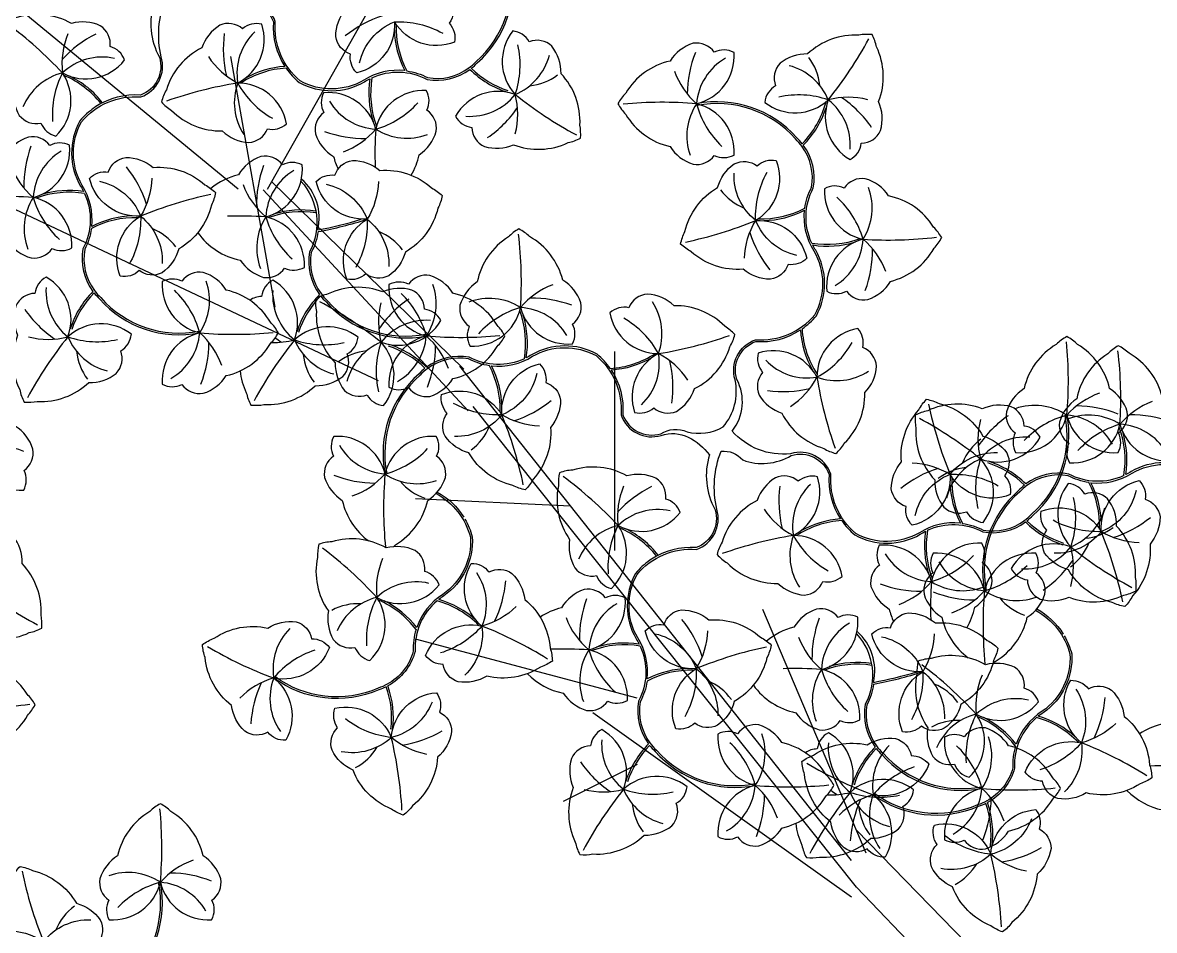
# Model space of a CAD drawing. Header units: millimetres. Extents: x 234.09 to 238.61, y 162.01 to 166.57.
# Drawn here: x 235.841 to 236.8, y 165.031 to 165.8 of the extents above; entities that cross this region are included whole.
import ezdxf

# ---------------------------------------------------------------- set-up
doc = ezdxf.new("R2010")
doc.units = ezdxf.units.MM
for name, color, linetype in [('62', 62, 'Continuous'), ('63', 63, 'Continuous'), ('CauleArvore', 253, 'Continuous')]:
    doc.layers.add(name, color=color, linetype=linetype)

msp = doc.modelspace()

# ---------------------------------------------------------------- linework, layer by layer
at = {"layer": '62'}
for points in [[(236.12661, 165.76606, -0.249386), (236.15618, 165.80097, -0.13922), (236.19703, 165.79129, -0.13922)], [(235.87955, 165.79076, 0.127493), (235.87485, 165.75763, 0.236268), (235.84146, 165.72893)], [(236.03786, 165.79244, 0.249386), (236.02341, 165.74904, 0.13922), (236.0529, 165.71917, 0.13922)], [(236.21658, 165.72096, 0.249386), (236.25844, 165.73943, 0.13922), (236.26073, 165.78135, 0.13922)], [(235.91892, 165.76991, 0.249386), (235.87485, 165.75763, 0.13922), (235.86657, 165.71648, 0.13922)], [(235.99856, 165.77145, 0.127493), (236.02341, 165.74904, 0.236268), (236.02854, 165.7053)], [(236.25854, 165.70597, 0.127493), (236.25844, 165.73943, 0.236268), (236.28737, 165.77263)], [(236.55719, 165.73491, 0.127493), (236.52373, 165.73481, 0.236268), (236.49053, 165.76374)], [(236.5422, 165.69296, 0.249386), (236.52373, 165.73481, 0.13922), (236.48181, 165.7371, 0.13922)], [(236.10115, 165.73365, 0.249386), (236.14032, 165.71003, 0.13922), (236.17594, 165.73224, 0.13922)], [(236.11299, 165.69071, 0.127493), (236.14032, 165.71003, 0.236268), (236.18411, 165.70543)], [(235.87377, 165.6913, 0.249386), (235.85014, 165.65213, 0.13922), (235.87236, 165.61651, 0.13922)], [(235.83082, 165.67946, 0.127493), (235.85014, 165.65213, 0.236268), (235.84555, 165.60834)], [(236.07082, 165.67481, 0.249386), (236.04719, 165.63563, 0.13922), (236.06941, 165.60002, 0.13922)], [(236.45262, 165.60049, -0.127493), (236.46219, 165.63256, -0.236268), (236.44385, 165.67259)], [(236.4971, 165.60298, -0.249386), (236.46219, 165.63256, -0.13922), (236.47187, 165.6734, -0.13922)], [(235.90618, 165.66584, -0.249386), (235.94108, 165.63627, -0.13922), (235.93141, 165.59542, -0.13922)], [(235.95066, 165.66833, -0.127493), (235.94108, 165.63627, -0.236268), (235.95943, 165.59624)], [(236.02787, 165.66296, 0.127493), (236.04719, 165.63563, 0.236268), (236.0426, 165.59184)], [(236.09818, 165.66325, -0.249386), (236.13308, 165.63368, -0.13922), (236.12341, 165.59283, -0.13922)], [(236.14266, 165.66574, -0.127493), (236.13308, 165.63368, -0.236268), (236.15143, 165.59365)], [(236.52951, 165.57752, 0.249386), (236.55313, 165.61669, 0.13922), (236.53092, 165.65231, 0.13922)], [(236.57245, 165.58937, 0.127493), (236.55313, 165.61669, 0.236268), (236.55773, 165.66049)], [(235.86107, 165.57587, 0.249386), (235.87955, 165.53401, 0.13922), (235.92146, 165.53172, 0.13922)], [(236.29028, 165.57812, 0.127493), (236.26296, 165.5588, 0.236268), (236.21917, 165.56339)], [(236.05307, 165.57327, 0.249386), (236.07155, 165.53142, 0.13922), (236.11346, 165.52913, 0.13922)], [(236.14474, 165.56286, 0.127493), (236.14484, 165.52939, 0.236268), (236.11591, 165.4962)], [(236.30213, 165.53517, 0.249386), (236.26296, 165.5588, 0.13922), (236.22734, 165.53658, 0.13922)], [(236.40472, 165.49737, 0.127493), (236.37987, 165.51979, 0.236268), (236.37474, 165.56352)], [(236.18669, 165.54787, 0.249386), (236.14484, 165.52939, 0.13922), (236.14255, 165.48748, 0.13922)], [(236.36542, 165.47638, 0.249386), (236.37987, 165.51979, 0.13922), (236.35038, 165.54966, 0.13922)], [(235.84608, 165.53391, 0.127493), (235.87955, 165.53401, 0.236268), (235.91274, 165.50508)], [(236.05206, 165.52928, 0.073906), (236.07155, 165.53142, 0.236268), (236.10474, 165.50249)], [(236.47072, 165.51424, 0.249386), (236.51412, 165.49978, 0.13922), (236.544, 165.52928, 0.13922)], [(236.27667, 165.50276, -0.249386), (236.2471, 165.46786, -0.13922), (236.20625, 165.47753, -0.13922)], [(236.49171, 165.47494, 0.127493), (236.51412, 165.49978, 0.236268), (236.55786, 165.50492)], [(236.79816, 165.47915, 0.127493), (236.77083, 165.45983, 0.236268), (236.72704, 165.46442)], [(236.27916, 165.45828, -0.127493), (236.2471, 165.46786, -0.236268), (236.20707, 165.44951)], [(236.65261, 165.46389, 0.127493), (236.65271, 165.43042, 0.236268), (236.62378, 165.39723)], [(236.81001, 165.4362, 0.249386), (236.77083, 165.45983, 0.13922), (236.73521, 165.43761, 0.13922)], [(236.69457, 165.4489, 0.249386), (236.65271, 165.43042, 0.13922), (236.65042, 165.38851, 0.13922)], [(236.59483, 165.42704, -0.127493), (236.62689, 165.41746, -0.236268), (236.66692, 165.4358)], [(236.59732, 165.38255, -0.249386), (236.62689, 165.41746, -0.13922), (236.66774, 165.40779, -0.13922)], [(236.35026, 165.40726, 0.127493), (236.34556, 165.37412, 0.236268), (236.31217, 165.34542)], [(236.50857, 165.40893, 0.249386), (236.49412, 165.36553, 0.13922), (236.52361, 165.33566, 0.13922)], [(236.78454, 165.40379, -0.249386), (236.75497, 165.36889, -0.13922), (236.71412, 165.37856, -0.13922)], [(236.6873, 165.33745, 0.249386), (236.72915, 165.35592, 0.13922), (236.73144, 165.39784, 0.13922)], [(236.38963, 165.3864, 0.249386), (236.34556, 165.37412, 0.13922), (236.33728, 165.33297, 0.13922)], [(236.46927, 165.38795, 0.127493), (236.49412, 165.36553, 0.236268), (236.49925, 165.3218)], [(236.72925, 165.32246, 0.127493), (236.72915, 165.35592, 0.236268), (236.75808, 165.38912)], [(236.78703, 165.35931, -0.127493), (236.75497, 165.36889, -0.236268), (236.71494, 165.35054)], [(236.14616, 165.3462, 0.127493), (236.14121, 165.3131, 0.236268), (236.1076, 165.28466)], [(236.57186, 165.35015, 0.249386), (236.61103, 165.32652, 0.13922), (236.64665, 165.34874, 0.13922)], [(236.18537, 165.32504, 0.249386), (236.14121, 165.3131, 0.13922), (236.13261, 165.27201, 0.13922)], [(236.22553, 165.33432, -0.249386), (236.23027, 165.28882, -0.13922), (236.19503, 165.26602, -0.13922)], [(236.58371, 165.3072, 0.127493), (236.61103, 165.32652, 0.236268), (236.65482, 165.32193)], [(236.34448, 165.3078, 0.249386), (236.32085, 165.26862, 0.13922), (236.34307, 165.23301, 0.13922)], [(236.25937, 165.30535, -0.127493), (236.23027, 165.28882, -0.236268), (236.21582, 165.24723)], [(236.30154, 165.29595, 0.127493), (236.32085, 165.26862, 0.236268), (236.31626, 165.22483)], [(236.54153, 165.2913, 0.249386), (236.5179, 165.25213, 0.13922), (236.54012, 165.21651, 0.13922)], [(236.37689, 165.28233, -0.249386), (236.4118, 165.25276, -0.13922), (236.40212, 165.21191, -0.13922)], [(236.42137, 165.28483, -0.127493), (236.4118, 165.25276, -0.236268), (236.43014, 165.21273)], [(236.49858, 165.27945, 0.127493), (236.5179, 165.25213, 0.236268), (236.51331, 165.20833)], [(236.56889, 165.27974, -0.249386), (236.60379, 165.25017, -0.13922), (236.59412, 165.20932, -0.13922)], [(236.61337, 165.28223, -0.127493), (236.60379, 165.25017, -0.236268), (236.62214, 165.21014)], [(236.65404, 165.24723, 0.127493), (236.64908, 165.21413, 0.236268), (236.61547, 165.18569)], [(236.7334, 165.23535, -0.249386), (236.73814, 165.18985, -0.13922), (236.7029, 165.16705, -0.13922)], [(236.18797, 165.22443, -0.249386), (236.15347, 165.19439, -0.13922), (236.11455, 165.21012, -0.13922)], [(236.69324, 165.22607, 0.249386), (236.64908, 165.21413, 0.13922), (236.64048, 165.17304, 0.13922)], [(236.76724, 165.20638, -0.127493), (236.73814, 165.18985, -0.236268), (236.7237, 165.14826)], [(236.18372, 165.18008, -0.127493), (236.15347, 165.19439, -0.236268), (236.11113, 165.18231)], [(236.33179, 165.19236, 0.249386), (236.35026, 165.15051, 0.13922), (236.39218, 165.14821, 0.13922)], [(236.52379, 165.18976, 0.249386), (236.54226, 165.14791, 0.13922), (236.58417, 165.14562, 0.13922)], [(236.3168, 165.1504, 0.127493), (236.35026, 165.15051, 0.236268), (236.38345, 165.12158)], [(236.52277, 165.14578, 0.073906), (236.54226, 165.14791, 0.236268), (236.57545, 165.11898)], [(236.69585, 165.12546, -0.249386), (236.66134, 165.09542, -0.13922), (236.62242, 165.11115, -0.13922)], [(236.69159, 165.08111, -0.127493), (236.66134, 165.09542, -0.236268), (236.619, 165.08334)], [(235.82682, 165.03116, -0.127493), (235.85889, 165.02158, -0.236268), (235.89892, 165.03992)]]:
    msp.add_lwpolyline(points, format="xyb", dxfattribs=at)
for centre, radius, start, end in [((236.17632, 165.71228), 0.09851, 107.93501, 128.91095), ((235.62762, 165.52739), 0.33783, 42.96179, 53.5214), ((235.94701, 165.70227), 0.09851, 116.38564, 137.36158), ((236.10964, 165.77793), 0.09851, 172.40261, 193.37855), ((236.2604, 165.94645), 0.33783, 321.21175, 331.77136), ((236.50278, 165.73879), 0.09851, 158.483, 179.45893), ((236.4607, 165.72782), 0.04871, 119.65742, 175.66997), ((236.46991, 165.74254), 0.04674, 5.61414, 37.15356), ((236.45626, 165.78148), 0.06669, 199.49063, 228.55309), ((236.07613, 165.41534), 0.33783, 98.97876, 109.53837), ((236.26616, 165.79325), 0.04674, 275.61414, 307.15356), ((236.47007, 166.00276), 0.33783, 231.21175, 241.77136), ((236.38303, 165.39492), 0.33783, 85.05915, 95.61876), ((236.453, 165.70412), 0.04919, 146.18792, 199.36135), ((236.48639, 165.75121), 0.07684, 194.86432, 226.56744), ((236.4793, 165.65546), 0.09851, 34.6356, 55.61154), ((236.17908, 165.78386), 0.09851, 304.6356, 325.61154), ((236.47745, 165.68821), 0.33783, 176.29807, 181.75744), ((236.13106, 165.8005), 0.09851, 249.72192, 270.69785), ((235.94062, 165.66139), 0.09851, 159.72192, 180.69785), ((235.85239, 165.61613), 0.09851, 17.93501, 38.91095), ((236.13767, 165.64489), 0.09851, 159.72192, 180.69785), ((235.82833, 165.315), 0.33783, 86.29807, 91.81338), ((236.06947, 165.32378), 0.33783, 101.77519, 112.3348), ((236.47003, 165.68636), 0.04674, 216.39299, 247.93241), ((236.02538, 165.2985), 0.33783, 86.29807, 91.81338), ((235.93325, 165.58246), 0.04674, 36.39299, 67.93241), ((236.12525, 165.57987), 0.04674, 36.39299, 67.93241), ((236.33381, 165.94505), 0.33783, 281.77519, 292.3348), ((235.92583, 165.58061), 0.33783, 356.29807, 6.85768), ((236.55088, 165.65269), 0.09851, 197.93501, 218.91095), ((236.57495, 165.95382), 0.33783, 266.29807, 276.85768), ((236.46266, 165.60744), 0.09851, 339.72192, 0.69785), ((235.95028, 165.5647), 0.04919, 326.18792, 19.36135), ((236.14228, 165.56211), 0.04919, 326.18792, 19.36135), ((235.91688, 165.51762), 0.07684, 14.86432, 46.56744), ((236.2242, 165.48496), 0.09851, 124.6356, 145.61154), ((236.10888, 165.51502), 0.07684, 14.86432, 46.56744), ((236.27222, 165.46832), 0.09851, 69.72192, 90.69785), ((235.92398, 165.61337), 0.09851, 214.6356, 235.61154), ((235.93321, 165.26606), 0.33783, 51.21175, 61.77136), ((235.94258, 165.54101), 0.04871, 299.65742, 355.66997), ((236.02025, 165.87391), 0.33783, 265.05915, 275.61876), ((235.94701, 165.48734), 0.06669, 19.49063, 48.55309), ((236.14288, 165.32238), 0.33783, 141.21175, 151.77136), ((235.9005, 165.53003), 0.09851, 338.483, 359.45893), ((236.33488, 165.31979), 0.33783, 141.21175, 151.77136), ((236.11598, 165.61078), 0.09851, 231.9295, 235.61154), ((236.13458, 165.53841), 0.04871, 299.65742, 355.66997), ((236.21225, 165.87132), 0.33783, 265.05915, 275.61876), ((236.13901, 165.48475), 0.06669, 19.49063, 48.55309), ((236.32715, 165.85348), 0.33783, 278.97876, 289.53837), ((236.38925, 165.49663), 0.33783, 355.05915, 5.61876), ((235.93337, 165.52629), 0.04674, 185.61414, 217.15356), ((236.12537, 165.52369), 0.04674, 185.61414, 217.15356), ((236.13711, 165.47558), 0.04674, 95.61414, 127.15356), ((236.0925, 165.52744), 0.09851, 338.483, 359.45893), ((236.33405, 165.58602), 0.07903, 273.5334, 303.15808), ((236.4337, 165.48164), 0.33783, 356.29807, 6.85768), ((236.29363, 165.4909), 0.09851, 352.40261, 13.37855), ((236.84782, 165.55251), 0.33783, 188.97876, 199.53837), ((236.48523, 165.58602), 0.09851, 262.40261, 283.37855), ((236.22696, 165.55655), 0.09851, 287.93501, 308.91095), ((236.77582, 165.42339), 0.06669, 109.49063, 138.55309), ((236.93938, 165.54584), 0.33783, 191.77519, 202.3348), ((236.69846, 165.42666), 0.04919, 56.18792, 109.36135), ((236.73313, 165.37688), 0.09851, 68.483, 89.45893), ((235.93461, 165.33947), 0.33783, 11.77519, 22.3348), ((236.44108, 165.16709), 0.33783, 51.21175, 61.77136), ((236.73207, 165.38599), 0.09851, 124.6356, 145.61154), ((236.74554, 165.39326), 0.07684, 104.86432, 136.56744), ((236.72215, 165.41896), 0.04871, 29.65742, 85.66997), ((236.78009, 165.36935), 0.09851, 69.72192, 90.69785), ((236.19329, 165.47569), 0.04674, 306.39299, 337.93241), ((235.80594, 165.34513), 0.09851, 68.483, 89.45893), ((236.15184, 165.46636), 0.04871, 209.65742, 265.66997), ((236.6807, 165.40963), 0.04674, 126.39299, 157.93241), ((236.12845, 165.49206), 0.07684, 284.86432, 316.56744), ((236.64703, 165.32877), 0.09851, 107.93501, 128.91095), ((236.64499, 165.3766), 0.04674, 95.61414, 127.15356), ((236.14086, 165.50844), 0.09851, 248.483, 269.45893), ((236.09817, 165.46193), 0.06669, 289.49063, 318.55309), ((236.48474, 165.38869), 0.33783, 175.05915, 185.61876), ((236.17553, 165.45866), 0.04919, 236.18792, 289.36135), ((236.09833, 165.14389), 0.33783, 42.96179, 53.5214), ((236.19716, 165.44135), 0.04674, 219.46154, 251.00095), ((236.41772, 165.31876), 0.09851, 116.38564, 137.36158), ((236.58036, 165.39442), 0.09851, 172.40261, 193.37855), ((236.73483, 165.45758), 0.09851, 287.93501, 308.91095), ((236.54684, 165.03183), 0.33783, 98.97876, 109.53837), ((236.73688, 165.40974), 0.04674, 275.61414, 307.15356), ((236.44248, 165.2405), 0.33783, 11.77519, 22.3348), ((235.89222, 165.08477), 0.33783, 42.5222, 53.08181), ((236.70117, 165.37672), 0.04674, 306.39299, 337.93241), ((236.94078, 165.61925), 0.33783, 231.21175, 241.77136), ((236.65971, 165.36739), 0.04871, 209.65742, 265.66997), ((236.63632, 165.39309), 0.07684, 284.86432, 316.56744), ((236.64979, 165.40036), 0.09851, 304.6356, 325.61154), ((236.1523, 165.33564), 0.09851, 334.15915, 355.13508), ((236.94816, 165.30471), 0.33783, 176.29807, 181.75744), ((236.01359, 165.58751), 0.33783, 231.21175, 241.77136), ((236.60177, 165.41699), 0.09851, 249.72192, 270.69785), ((236.64873, 165.40947), 0.09851, 248.483, 269.45893), ((236.60604, 165.36296), 0.06669, 289.49063, 318.55309), ((236.99261, 165.28972), 0.33783, 175.05915, 185.61876), ((236.68341, 165.35969), 0.04919, 236.18792, 289.36135), ((236.12544, 165.26107), 0.04674, 86.92459, 118.46401), ((236.41133, 165.27788), 0.09851, 159.72192, 180.69785), ((236.70503, 165.34237), 0.04674, 219.46154, 251.00095), ((236.10678, 164.97437), 0.33783, 57.99932, 68.55893), ((236.3231, 165.23263), 0.09851, 17.93501, 38.91095), ((236.60838, 165.26138), 0.09851, 159.72192, 180.69785), ((236.10248, 165.25223), 0.04919, 135.49565, 188.66908), ((236.17051, 165.56186), 0.33783, 239.23824, 249.79785), ((236.1127, 165.19541), 0.07684, 108.28956, 139.99268), ((236.29904, 164.93149), 0.33783, 86.29807, 91.81338), ((236.54018, 164.94027), 0.33783, 101.77519, 112.3348), ((236.49609, 164.915), 0.33783, 86.29807, 91.81338), ((236.40009, 164.9858), 0.33783, 42.5222, 53.08181), ((236.07257, 165.18081), 0.06669, 106.30391, 135.36637), ((236.13281, 165.19969), 0.09851, 155.39807, 176.37401), ((236.09938, 165.2275), 0.04871, 159.18703, 215.19958), ((236.40396, 165.19896), 0.04674, 36.39299, 67.93241), ((236.59596, 165.19636), 0.04674, 36.39299, 67.93241), ((235.80695, 165.55795), 0.33783, 266.29807, 276.85768), ((236.66017, 165.23667), 0.09851, 334.15915, 355.13508), ((236.63331, 165.1621), 0.04674, 86.92459, 118.46401), ((235.82517, 165.11469), 0.33783, 3.08564, 13.64525), ((236.14696, 165.28511), 0.09851, 279.24546, 300.2214), ((236.42099, 165.1812), 0.04919, 326.18792, 19.36135), ((236.61299, 165.1786), 0.04919, 326.18792, 19.36135), ((236.10146, 165.21026), 0.04674, 297.70344, 329.24286), ((236.38759, 165.13411), 0.07684, 14.86432, 46.56744), ((236.61035, 165.15326), 0.04919, 135.49565, 188.66908), ((236.57959, 165.13152), 0.07684, 14.86432, 46.56744), ((236.61465, 164.8754), 0.33783, 57.99932, 68.55893), ((236.39469, 165.22986), 0.09851, 214.6356, 235.61154), ((236.67838, 165.46289), 0.33783, 239.23824, 249.79785), ((236.62058, 165.09644), 0.07684, 108.28956, 139.99268), ((236.80691, 164.83252), 0.33783, 86.29807, 91.81338), ((236.41329, 165.1575), 0.04871, 299.65742, 355.66997), ((236.49096, 165.4904), 0.33783, 265.05915, 275.61876), ((236.41772, 165.10384), 0.06669, 19.49063, 48.55309), ((236.61359, 164.93887), 0.33783, 141.21175, 151.77136), ((236.37121, 165.14652), 0.09851, 338.483, 359.45893), ((236.80559, 164.93628), 0.33783, 141.21175, 151.77136), ((236.58669, 165.22727), 0.09851, 231.9295, 235.61154), ((236.58044, 165.08184), 0.06669, 106.30391, 135.36637), ((236.60725, 165.12853), 0.04871, 159.18703, 215.19958), ((236.60529, 165.15491), 0.04871, 299.65742, 355.66997), ((236.68296, 165.48781), 0.33783, 265.05915, 275.61876), ((236.60972, 165.10124), 0.06669, 19.49063, 48.55309), ((236.40408, 165.14278), 0.04674, 185.61414, 217.15356), ((236.64068, 165.10072), 0.09851, 155.39807, 176.37401), ((236.59608, 165.14018), 0.04674, 185.61414, 217.15356), ((236.56321, 165.14393), 0.09851, 338.483, 359.45893), ((235.62125, 165.10075), 0.33783, 355.05915, 5.61876), ((236.65484, 165.18614), 0.09851, 279.24546, 300.2214), ((236.00781, 165.02751), 0.06669, 109.49063, 138.55309), ((236.60934, 165.11129), 0.04674, 297.70344, 329.24286), ((236.33304, 165.01572), 0.33783, 3.08564, 13.64525), ((236.17138, 165.14996), 0.33783, 191.77519, 202.3348), ((235.93045, 165.03078), 0.04919, 56.18792, 109.36135), ((235.96513, 164.981), 0.09851, 68.483, 89.45893), ((235.97754, 164.99738), 0.07684, 104.86432, 136.56744), ((235.95415, 165.02308), 0.04871, 29.65742, 85.66997), ((235.91269, 165.01375), 0.04674, 126.39299, 157.93241)]:
    msp.add_arc(centre, radius, start, end, dxfattribs=at)
at = {"layer": '63'}
for points in [[(236.15607, 165.79406, 0.111982), (236.16489, 165.75954, 0.170499), (236.13013, 165.75138, -0.261802), (236.07628, 165.75083, -0.242397), (236.05517, 165.80109, 0.403135), (236.02107, 165.81839, -0.246589), (235.97157, 165.83765, 0.297406), (235.9755, 165.88139, -0.399705), (235.99156, 165.91354, 0.164024), (236.02932, 165.92327, 0.112191), (236.03973, 165.88913)], [(235.7765, 165.85827, 0.111982), (235.76768, 165.89279, 0.170499), (235.80243, 165.90095, -0.261802), (235.85628, 165.90151, -0.242397), (235.87739, 165.85124, 0.403135), (235.9115, 165.83394, -0.193811), (235.93438, 165.83244, -0.110591), (235.95233, 165.81752, 0.203779), (235.95707, 165.77094, -0.399705), (235.94101, 165.73879, 0.164024), (235.90325, 165.72906), (235.90181, 165.72809, 0.067526), (235.8897, 165.71702, 0.262665), (235.89022, 165.66154, -0.024866), (235.8928, 165.65702, 0.11396), (235.85665, 165.65444)], [(236.21898, 165.76169, 0.046244), (236.22527, 165.76725, 0.267271), (236.25365, 165.85075, 0.267271)], [(236.22125, 165.76153, 0.036578), (236.22632, 165.76617, 0.26706), (236.25512, 165.85104)], [(235.93418, 165.63638, 0.111982), (235.89966, 165.62756, 0.170499), (235.8915, 165.66232, -0.261802), (235.89094, 165.71617, -0.242397), (235.94121, 165.73728, 0.403135), (235.95851, 165.77138, -0.148926), (235.9621, 165.82048, -0.248003), (235.98046, 165.81309, 0.232235), (236.02151, 165.81695, -0.399705), (236.05365, 165.80089, 0.164024), (236.06339, 165.76313, 0.112191), (236.02925, 165.75272)], [(236.06436, 165.76169, 0.067526), (236.07543, 165.74958, 0.262665), (236.13091, 165.7501, -0.024866), (236.13543, 165.75268, 0.206382)], [(236.13708, 165.75349, -0.235468), (236.1838, 165.75217, 0.206382), (236.22004, 165.76061, 0.26706)], [(236.1667, 165.75932, -0.086488), (236.18429, 165.75361, 0.20505), (236.21915, 165.76182, 0.20505)], [(236.14032, 165.71003, 0.367619), (236.09618, 165.74078, 0.244009), (236.09628, 165.72408, 0.287728), (236.08917, 165.70592, 0.1746), (236.10459, 165.68675, 0.048022), (236.10836, 165.67612, 0.068851)], [(236.17045, 165.67089, 0.079632), (236.17702, 165.68831, 0.1746), (236.19159, 165.70813, 0.287728), (236.18371, 165.72597, 0.244009), (236.18309, 165.74266, 0.367619), (236.14032, 165.71003, 0.367619)], [(236.50163, 165.69762, 0.036578), (236.49699, 165.70269, 0.26706), (236.41212, 165.73149)], [(236.50147, 165.69535, 0.046244), (236.49591, 165.70165, 0.267271), (236.41241, 165.73002, 0.267271)], [(235.85014, 165.65213, 0.367619), (235.88089, 165.69627, 0.244009), (235.86419, 165.69617, 0.287728), (235.84604, 165.70328, 0.1746), (235.82687, 165.68786, 0.084418), (235.8088, 165.67994, 0.068851)], [(236.50384, 165.64307, -0.086488), (236.50955, 165.66067, 0.20505), (236.50134, 165.69553, 0.20505)], [(236.50967, 165.61346, -0.235468), (236.51099, 165.66017, 0.206382), (236.50255, 165.69642, 0.26706)], [(236.04719, 165.63563, 0.367619), (236.07794, 165.67977, 0.244009), (236.06124, 165.67967, 0.287728), (236.04308, 165.68678, 0.1746), (236.02391, 165.67136, 0.112126), (236.00066, 165.65961, 0.068851)], [(236.07693, 165.66587, -0.316495), (236.08429, 165.60606, 0.206382), (236.09273, 165.56981, 0.26706)], [(235.79811, 165.63198, 0.150126), (235.82843, 165.61543, 0.1746), (235.84825, 165.60086, 0.287728), (235.86608, 165.60874, 0.244009), (235.88277, 165.60936, 0.367619), (235.85014, 165.65213, 0.367619)], [(235.8936, 165.65537, -0.235468), (235.89229, 165.60865, 0.206382), (235.90073, 165.5724, 0.26706)], [(235.98949, 165.62222, 0.188629), (236.02548, 165.59893, 0.1746), (236.0453, 165.58436, 0.287728), (236.06313, 165.59225, 0.244009), (236.07982, 165.59286, 0.367619), (236.04719, 165.63563, 0.367619)], [(236.37403, 165.5161, -0.112191), (236.33989, 165.50569, -0.164024), (236.34962, 165.46794, 0.399705), (236.38177, 165.45187, -0.242829), (236.40405, 165.45358, 0.204138), (236.43459, 165.45769, 0.235905), (236.44477, 165.49744, -0.403135), (236.46207, 165.53155, 0.242397), (236.51233, 165.55266, 0.261802), (236.51178, 165.60651, -0.170499), (236.50362, 165.64126, 0.20505)], [(235.89943, 165.62575, -0.086488), (235.89373, 165.60816, 0.20505), (235.90194, 165.5733, 0.20505)], [(236.09143, 165.62316, -0.086488), (236.08573, 165.60556, 0.20505), (236.09393, 165.5707, 0.20505)], [(236.50147, 165.54073, 0.067526), (236.51358, 165.55181, 0.262665), (236.51306, 165.60729, -0.024866), (236.51048, 165.61181, 0.206382)], [(236.07155, 165.53142, 0.367619), (236.0531, 165.58196, 0.244009), (236.04359, 165.56823, 0.147017), (236.03355, 165.56494, 0.1746)], [(235.90165, 165.5712, 0.036578), (235.90628, 165.56613, 0.26706), (235.99115, 165.53733)], [(235.9018, 165.57347, 0.046244), (235.90736, 165.56718, 0.267271), (235.99086, 165.5388, 0.267271)], [(236.09365, 165.56861, 0.036578), (236.09828, 165.56354, 0.26706), (236.18315, 165.53474)], [(236.0938, 165.57088, 0.046244), (236.09936, 165.56458, 0.267271), (236.18286, 165.53621, 0.267271)], [(236.02538, 165.5051, 0.082321), (236.03065, 165.4866, 0.068851), (236.03443, 165.47607, 0.068851), (236.0456, 165.47658, 0.205226), (236.0891, 165.49256, 0.1746), (236.11242, 165.5004, 0.287728), (236.11621, 165.51953, 0.244009), (236.1253, 165.53354, 0.367619), (236.07155, 165.53142, 0.367619)], [(236.62678, 165.41055, 0.111982), (236.6356, 165.37603, 0.170499), (236.60084, 165.36788, -0.261802), (236.54699, 165.36732, -0.242397), (236.52589, 165.41758, 0.403135), (236.49178, 165.43488, -0.246589), (236.44228, 165.45414, 0.297406), (236.44621, 165.49788, -0.399705), (236.46227, 165.53003, 0.164024), (236.50003, 165.53977, 0.112191), (236.51044, 165.50563)], [(236.24721, 165.47477, 0.111982), (236.23839, 165.50928, 0.170499), (236.27315, 165.51744, -0.261802), (236.327, 165.518, -0.242397), (236.3481, 165.46773, 0.403135), (236.38221, 165.45044, -0.193811), (236.40509, 165.44893, -0.110591), (236.42304, 165.43402, 0.203779), (236.42778, 165.38743, -0.399705), (236.41172, 165.35529, 0.164024), (236.37396, 165.34555), (236.37252, 165.34458, 0.067526), (236.36041, 165.33351, 0.262665), (236.36093, 165.27803, -0.024866), (236.36351, 165.27351, 0.11396), (236.32736, 165.27093)], [(236.33892, 165.50713, 0.067526), (236.32785, 165.51924, 0.262665), (236.27237, 165.51872, -0.024866), (236.26785, 165.51614, 0.206382)], [(236.2662, 165.51534, -0.235468), (236.21948, 165.51665, 0.206382), (236.18323, 165.50821, 0.26706)], [(236.23658, 165.50951, -0.086488), (236.21898, 165.51521, 0.20505), (236.18412, 165.50701, 0.20505)], [(236.18203, 165.50729, 0.036578), (236.17696, 165.50266, 0.26706), (236.14816, 165.41779)], [(236.1843, 165.50714, 0.046244), (236.17801, 165.50158, 0.267271), (236.14963, 165.41808, 0.267271)], [(236.68969, 165.37818, 0.046244), (236.69598, 165.38374, 0.267271), (236.72436, 165.46724, 0.267271)], [(236.69196, 165.37802, 0.036578), (236.69703, 165.38266, 0.26706), (236.72583, 165.46753)], [(236.1553, 165.35608, 0.015462), (236.15716, 165.35779, 0.205226), (236.18438, 165.39529, 0.1746), (236.19938, 165.41479, 0.287728), (236.19188, 165.43279, 0.244009), (236.19162, 165.44949, 0.367619), (236.14816, 165.41779, 0.367619), (236.10469, 165.44949, 0.244009), (236.10444, 165.43279, 0.287728), (236.09694, 165.41479, 0.1746), (236.11194, 165.39529, 0.205226)], [(236.40489, 165.25287, 0.111982), (236.37037, 165.24405, 0.170499), (236.36221, 165.27881, -0.261802), (236.36166, 165.33266, -0.242397), (236.41192, 165.35377, 0.403135), (236.42922, 165.38787, -0.148926), (236.43281, 165.43698, -0.248003), (236.45117, 165.42958, 0.232235), (236.49222, 165.43345, -0.399705), (236.52437, 165.41738, 0.164024), (236.5341, 165.37962, 0.112191), (236.49996, 165.36921)], [(236.75508, 165.3758, 0.111982), (236.74626, 165.41031, 0.170499), (236.78102, 165.41847, -0.261802), (236.83487, 165.41903, -0.242397), (236.85598, 165.36876, 0.403135), (236.89008, 165.35147, -0.193811), (236.91296, 165.34996, -0.110591), (236.93091, 165.33505, 0.203779), (236.93566, 165.28846, -0.399705), (236.91959, 165.25632, 0.164024), (236.88183, 165.24658), (236.88039, 165.24561, 0.067526), (236.86828, 165.23454, 0.262665), (236.8688, 165.17906, -0.024866), (236.87139, 165.17454, 0.11396), (236.83524, 165.17196)], [(236.84679, 165.40816, 0.067526), (236.83572, 165.42027, 0.262665), (236.78024, 165.41975, -0.024866), (236.77572, 165.41717, 0.206382)], [(236.77407, 165.41637, -0.235468), (236.72735, 165.41768, 0.206382), (236.69111, 165.40924, 0.26706)], [(236.74445, 165.41054, -0.086488), (236.72686, 165.41624, 0.20505), (236.692, 165.40804, 0.20505)], [(236.6899, 165.40832, 0.036578), (236.68483, 165.40369, 0.26706), (236.65603, 165.31882)], [(236.69217, 165.40817, 0.046244), (236.68588, 165.40261, 0.267271), (236.6575, 165.31911, 0.267271)], [(236.11194, 165.39529, 0.180009), (236.1344, 165.36095, 0.068851)], [(236.19144, 165.40119, -0.206326), (236.22054, 165.36413, -0.261802), (236.19716, 165.31562, 0.170499), (236.17501, 165.28762, -0.20505)], [(236.19246, 165.40234, -0.128833), (236.21488, 165.38103, -0.262665)], [(236.21578, 165.37954, -0.067526), (236.22203, 165.36437, -0.262665), (236.19799, 165.31437, 0.024866), (236.19373, 165.31137, -0.206382)], [(236.53507, 165.37819, 0.067526), (236.54614, 165.36608, 0.262665), (236.60162, 165.36659, -0.024866), (236.60614, 165.36918, 0.206382)], [(236.60779, 165.36998, -0.235468), (236.65451, 165.36867, 0.206382), (236.69076, 165.3771, 0.26706)], [(236.63741, 165.37581, -0.086488), (236.655, 165.3701, 0.20505), (236.68987, 165.37831, 0.20505)], [(236.61103, 165.32652, 0.367619), (236.56689, 165.35727, 0.244009), (236.56699, 165.34057, 0.287728), (236.55988, 165.32241, 0.1746), (236.5753, 165.30324, 0.048022), (236.57907, 165.29261, 0.068851)], [(236.64116, 165.28738, 0.079632), (236.64773, 165.30481, 0.1746), (236.66231, 165.32463, 0.287728), (236.65442, 165.34246, 0.244009), (236.6538, 165.35915, 0.367619), (236.61103, 165.32652, 0.367619)], [(236.66317, 165.25711, 0.015462), (236.66503, 165.25882, 0.205226), (236.69225, 165.29632, 0.1746), (236.70725, 165.31582, 0.287728), (236.69975, 165.33382, 0.244009), (236.6995, 165.35051, 0.367619), (236.65603, 165.31882, 0.367619), (236.61257, 165.35051, 0.244009), (236.61231, 165.33382, 0.287728), (236.60481, 165.31582, 0.1746), (236.61981, 165.29632, 0.205226)], [(236.32085, 165.26862, 0.367619), (236.35161, 165.31276, 0.244009), (236.33491, 165.31266, 0.287728), (236.31675, 165.31977, 0.1746), (236.29758, 165.30435, 0.084418), (236.27951, 165.29643, 0.068851)], [(236.19231, 165.31022, 0.235468), (236.17364, 165.26737, -0.206382), (236.15061, 165.23814, -0.26706)], [(236.5179, 165.25213, 0.367619), (236.54865, 165.29627, 0.244009), (236.53195, 165.29616, 0.287728), (236.51379, 165.30327, 0.1746), (236.49462, 165.28785, 0.112126), (236.47137, 165.2761, 0.068851)], [(236.69931, 165.30222, -0.206326), (236.72842, 165.26516, -0.261802), (236.70503, 165.21665, 0.170499), (236.68288, 165.18865, -0.20505)], [(236.70033, 165.30337, -0.128833), (236.72276, 165.28206, -0.262665)], [(236.61981, 165.29632, 0.180009), (236.64227, 165.26198, 0.068851)], [(236.17444, 165.28589, 0.086488), (236.17213, 165.26753, -0.20505), (236.14989, 165.23946, -0.20505)], [(236.54764, 165.28236, -0.316495), (236.555, 165.22255, 0.206382), (236.56344, 165.1863, 0.26706)], [(236.72365, 165.28057, -0.067526), (236.72991, 165.2654, -0.262665), (236.70586, 165.2154, 0.024866), (236.70161, 165.2124, -0.206382)], [(236.26882, 165.24847, 0.150126), (236.29914, 165.23192, 0.1746), (236.31896, 165.21735, 0.287728), (236.3368, 165.22524, 0.244009), (236.35348, 165.22585, 0.367619), (236.32085, 165.26862, 0.367619)], [(236.36431, 165.27186, -0.235468), (236.363, 165.22514, 0.206382), (236.37144, 165.1889, 0.26706)], [(236.46021, 165.23871, 0.188629), (236.49619, 165.21543, 0.1746), (236.51601, 165.20085, 0.287728), (236.53384, 165.20874, 0.244009), (236.55053, 165.20936, 0.367619), (236.5179, 165.25213, 0.367619)], [(236.14926, 165.23744, -0.036578), (236.14291, 165.23483, -0.26706), (236.05384, 165.24481)], [(236.15009, 165.23957, -0.046244), (236.14238, 165.23623, -0.267271), (236.05473, 165.24602, -0.267271)], [(236.37014, 165.24224, -0.086488), (236.36444, 165.22465, 0.20505), (236.37265, 165.18979, 0.20505)], [(236.56214, 165.23965, -0.086488), (236.55644, 165.22206, 0.20505), (236.56465, 165.18719, 0.20505)], [(236.82873, 165.16965, 0.367619), (236.85948, 165.21379, 0.244009), (236.84278, 165.21369, 0.287728), (236.82462, 165.2208, 0.1746), (236.80545, 165.20538, 0.084418), (236.78738, 165.19746, 0.068851)], [(236.70018, 165.21125, 0.235468), (236.68152, 165.1684, -0.206382), (236.65848, 165.13917, -0.26706)], [(236.54226, 165.14791, 0.367619), (236.52381, 165.19845, 0.244009), (236.5143, 165.18472, 0.147017), (236.50427, 165.18143, 0.1746)], [(236.37236, 165.18769, 0.036578), (236.377, 165.18263, 0.26706), (236.46187, 165.15382)], [(236.37252, 165.18997, 0.046244), (236.37808, 165.18367, 0.267271), (236.46158, 165.15529, 0.267271)], [(236.56436, 165.1851, 0.036578), (236.56899, 165.18003, 0.26706), (236.65387, 165.15123)], [(236.56452, 165.18737, 0.046244), (236.57007, 165.18108, 0.267271), (236.65358, 165.1527, 0.267271)], [(236.68232, 165.18692, 0.086488), (236.68001, 165.16856, -0.20505), (236.65776, 165.14049, -0.20505)], [(236.77669, 165.1495, 0.150126), (236.80702, 165.13295, 0.1746), (236.82684, 165.11838, 0.287728), (236.84467, 165.12626, 0.244009), (236.86136, 165.12688, 0.367619), (236.82873, 165.16965, 0.367619)], [(236.49609, 165.1216, 0.082321), (236.50136, 165.10309, 0.068851), (236.50514, 165.09257, 0.068851), (236.51631, 165.09307, 0.205226), (236.55981, 165.10905, 0.1746), (236.58313, 165.11689, 0.287728), (236.58693, 165.13602, 0.244009), (236.59601, 165.15003, 0.367619), (236.54226, 165.14791, 0.367619)], [(236.65713, 165.13847, -0.036578), (236.65079, 165.13586, -0.26706), (236.56172, 165.14584)], [(236.65796, 165.1406, -0.046244), (236.65025, 165.13726, -0.267271), (236.56261, 165.14705, -0.267271)], [(235.92169, 164.9823, 0.046244), (235.92798, 164.98786, 0.267271), (235.95636, 165.07136, 0.267271)], [(235.92396, 164.98214, 0.036578), (235.92902, 164.98678, 0.26706), (235.95783, 165.07165)]]:
    msp.add_lwpolyline(points, format="xyb", dxfattribs=at)
for points in [[(236.15618, 165.80097, -0.367619), (236.12418, 165.75772, -0.244009), (236.11894, 165.77358, -0.287728), (236.1064, 165.78852, -0.1746), (236.11489, 165.81161, -0.205226), (236.12966, 165.85553, -0.068851), (236.13626, 165.86456, -0.068851), (236.14683, 165.86091, -0.205226), (236.18402, 165.83327, -0.1746), (236.20416, 165.81914, -0.287728), (236.20239, 165.79972, -0.244009), (236.20713, 165.78371, -0.367619)], [(235.87485, 165.75763, 0.367619), (235.92751, 165.76863, 0.244009), (235.91529, 165.78002, 0.287728), (235.90696, 165.79765, 0.1746), (235.88244, 165.79959, 0.205226), (235.83636, 165.80453, 0.068851), (235.8254, 165.80231, 0.068851), (235.8243, 165.79118, 0.205226), (235.83387, 165.74584, 0.1746), (235.83829, 165.72164, 0.287728), (235.85667, 165.71513, 0.244009), (235.86923, 165.70413, 0.367619)], [(236.02341, 165.74904, 0.367619), (236.04372, 165.79885, 0.244009), (236.02745, 165.79508, 0.287728), (236.00817, 165.79803, 0.1746), (235.99285, 165.77878, 0.205226), (235.963, 165.74334, 0.068851), (235.95872, 165.73301, 0.068851), (235.96733, 165.72587, 0.205226), (236.01028, 165.70847, 0.1746), (236.03282, 165.6986, 0.287728), (236.04848, 165.71021, 0.244009), (236.06463, 165.71447, 0.367619)], [(236.25844, 165.73943, 0.367619), (236.2079, 165.72099, 0.244009), (236.22163, 165.71147, 0.287728), (236.2324, 165.69522, 0.1746), (236.25695, 165.69681, 0.205226), (236.30325, 165.69854, 0.068851), (236.31378, 165.70231, 0.068851), (236.31328, 165.71349, 0.205226), (236.2973, 165.75698, 0.1746), (236.28946, 165.7803, 0.287728), (236.27033, 165.7841, 0.244009), (236.25632, 165.79319, 0.367619)], [(236.52373, 165.73481, 0.367619), (236.54217, 165.68428, 0.244009), (236.55169, 165.698, 0.287728), (236.56794, 165.70877, 0.1746), (236.56635, 165.73332, 0.205226), (236.56462, 165.77963, 0.068851), (236.56085, 165.79016, 0.068851), (236.54967, 165.78966, 0.205226), (236.50618, 165.77367, 0.1746), (236.48286, 165.76583, 0.287728), (236.47906, 165.74671, 0.244009), (236.46998, 165.7327, 0.367619)], [(236.38962, 165.76772, 0.205226), (236.35212, 165.74049, 0.068851), (236.34548, 165.73149, 0.068851), (236.35212, 165.72249, 0.205226), (236.38962, 165.69527, 0.1746), (236.40912, 165.68027, 0.287728), (236.42712, 165.68777, 0.244009), (236.44382, 165.68803, 0.367619), (236.41212, 165.73149, 0.367619), (236.44382, 165.77496, 0.244009), (236.42712, 165.77522, 0.287728), (236.40912, 165.78272, 0.1746)], [(235.94108, 165.63627, -0.367619), (235.89784, 165.66827, -0.244009), (235.9137, 165.67351, -0.287728), (235.92863, 165.68605, -0.1746), (235.95173, 165.67756, -0.205226), (235.99565, 165.66279, -0.068851), (236.00468, 165.65619, -0.068851), (236.00103, 165.64562, -0.205226), (235.97338, 165.60843, -0.1746), (235.95926, 165.58829, -0.287728), (235.93984, 165.59006, -0.244009), (235.92383, 165.58531, -0.367619)], [(236.13308, 165.63368, -0.367619), (236.08984, 165.66568, -0.244009), (236.1057, 165.67091, -0.287728), (236.12063, 165.68345, -0.1746), (236.14373, 165.67497, -0.205226), (236.18765, 165.6602, -0.068851), (236.19668, 165.6536, -0.068851), (236.19303, 165.64302, -0.205226), (236.16538, 165.60584, -0.1746), (236.15126, 165.58569, -0.287728), (236.13184, 165.58747, -0.244009), (236.11583, 165.58272, -0.367619)], [(236.46219, 165.63256, -0.367619), (236.50544, 165.60055, -0.244009), (236.48958, 165.59532, -0.287728), (236.47464, 165.58278, -0.1746), (236.45155, 165.59126, -0.205226), (236.40763, 165.60603, -0.068851), (236.3986, 165.61263, -0.068851), (236.40225, 165.62321, -0.205226), (236.42989, 165.6604, -0.1746), (236.44402, 165.68054, -0.287728), (236.46344, 165.67876, -0.244009), (236.47945, 165.68351, -0.367619)], [(236.55313, 165.61669, 0.367619), (236.52238, 165.57255, 0.244009), (236.53908, 165.57266, 0.287728), (236.55724, 165.56555, 0.1746), (236.57641, 165.58097, 0.205226), (236.61332, 165.60899, 0.068851), (236.61976, 165.61813, 0.068851), (236.61293, 165.62699, 0.205226), (236.57485, 165.65339, 0.1746), (236.55503, 165.66797, 0.287728), (236.53719, 165.66008, 0.244009), (236.5205, 165.65946, 0.367619)], [(236.26296, 165.5588, 0.367619), (236.3071, 165.52805, 0.244009), (236.307, 165.54475, 0.287728), (236.3141, 165.56291, 0.1746), (236.29869, 165.58208, 0.205226), (236.27066, 165.61898, 0.068851), (236.26152, 165.62542, 0.068851), (236.25266, 165.61859, 0.205226), (236.22626, 165.58051, 0.1746), (236.21168, 165.56069, 0.287728), (236.21957, 165.54286, 0.244009), (236.22019, 165.52617, 0.367619)], [(236.01365, 165.50111, 0.205226), (236.05115, 165.52833, 0.068851), (236.05779, 165.53733, 0.068851), (236.05115, 165.54633, 0.205226), (236.01365, 165.57355, 0.1746), (235.99415, 165.58855, 0.287728), (235.97615, 165.58105, 0.244009), (235.95946, 165.5808, 0.367619), (235.99115, 165.53733, 0.367619), (235.95946, 165.49386, 0.244009), (235.97615, 165.49361, 0.287728), (235.99415, 165.48611, 0.1746)], [(236.20565, 165.49851, 0.205226), (236.24315, 165.52574, 0.068851), (236.24979, 165.53474, 0.068851), (236.24315, 165.54374, 0.205226), (236.20565, 165.57096, 0.1746), (236.18615, 165.58596, 0.287728), (236.16815, 165.57846, 0.244009), (236.15146, 165.5782, 0.367619), (236.18315, 165.53474, 0.367619), (236.15146, 165.49127, 0.244009), (236.16815, 165.49101, 0.287728), (236.18615, 165.48351, 0.1746)], [(235.87955, 165.53401, 0.367619), (235.8611, 165.58455, 0.244009), (235.85159, 165.57082, 0.287728), (235.83534, 165.56005, 0.1746), (235.83693, 165.5355, 0.205226), (235.83865, 165.48919, 0.068851), (235.84243, 165.47867, 0.068851), (235.8536, 165.47917, 0.205226), (235.8971, 165.49515, 0.1746), (235.92042, 165.50299, 0.287728), (235.92422, 165.52212, 0.244009), (235.9333, 165.53613, 0.367619)], [(236.14484, 165.52939, 0.367619), (236.19538, 165.54784, 0.244009), (236.18165, 165.55735, 0.287728), (236.17088, 165.57361, 0.1746), (236.14633, 165.57201, 0.205226), (236.10002, 165.57029, 0.068851), (236.0895, 165.56651, 0.068851), (236.09, 165.55534, 0.205226), (236.10598, 165.51184, 0.1746), (236.11382, 165.48852, 0.287728), (236.13295, 165.48473, 0.244009), (236.14696, 165.47564, 0.367619)], [(236.37987, 165.51979, 0.367619), (236.35956, 165.46997, 0.244009), (236.37583, 165.47374, 0.287728), (236.3951, 165.47079, 0.1746), (236.41042, 165.49004, 0.205226), (236.44027, 165.52549, 0.068851), (236.44455, 165.53582, 0.068851), (236.43594, 165.54296, 0.205226), (236.393, 165.56036, 0.1746), (236.37046, 165.57023, 0.287728), (236.35479, 165.55862, 0.244009), (236.33865, 165.55435, 0.367619)], [(236.51412, 165.49978, 0.367619), (236.46431, 165.52009, 0.244009), (236.46808, 165.50382, 0.287728), (236.46513, 165.48455, 0.1746), (236.48438, 165.46923, 0.205226), (236.51982, 165.43938, 0.068851), (236.53015, 165.4351, 0.068851), (236.53729, 165.44371, 0.205226), (236.5547, 165.48666, 0.1746), (236.56456, 165.50919, 0.287728), (236.55295, 165.52486, 0.244009), (236.54869, 165.54101, 0.367619)], [(236.76205, 165.49003, 0.205226), (236.73483, 165.52753, 0.068851), (236.72583, 165.53417, 0.068851), (236.71683, 165.52753, 0.205226), (236.68961, 165.49003, 0.1746), (236.67461, 165.47053, 0.287728), (236.68211, 165.45253, 0.244009), (236.68236, 165.43583, 0.367619), (236.72583, 165.46753, 0.367619), (236.7693, 165.43583, 0.244009), (236.76955, 165.45253, 0.287728), (236.77705, 165.47053, 0.1746)], [(236.77083, 165.45983, 0.367619), (236.81497, 165.42908, 0.244009), (236.81487, 165.44578, 0.287728), (236.82198, 165.46394, 0.1746), (236.80656, 165.48311, 0.205226), (236.77853, 165.52001, 0.068851), (236.76939, 165.52645, 0.068851), (236.76054, 165.51962, 0.205226), (236.73413, 165.48154, 0.1746), (236.71956, 165.46172, 0.287728), (236.72744, 165.44389, 0.244009), (236.72806, 165.4272, 0.367619)], [(236.2471, 165.46786, -0.367619), (236.2791, 165.5111, -0.244009), (236.28434, 165.49524, -0.287728), (236.29687, 165.48031, -0.1746), (236.28839, 165.45722, -0.205226), (236.27362, 165.41329, -0.068851), (236.26702, 165.40427, -0.068851), (236.25645, 165.40791, -0.205226), (236.21926, 165.43556, -0.1746), (236.19911, 165.44968, -0.287728), (236.20089, 165.4691, -0.244009), (236.19614, 165.48511, -0.367619)], [(235.83487, 165.45829, 0.205226), (235.80764, 165.49579, 0.068851), (235.79864, 165.50243, 0.068851), (235.78964, 165.49579, 0.205226), (235.76242, 165.45829, 0.1746), (235.74742, 165.43879, 0.287728), (235.75492, 165.42079, 0.244009), (235.75518, 165.40409, 0.367619), (235.79864, 165.43579, 0.367619), (235.84211, 165.40409, 0.244009), (235.84237, 165.42079, 0.287728), (235.84987, 165.43879, 0.1746)], [(236.62689, 165.41746, -0.367619), (236.59489, 165.37422, -0.244009), (236.58965, 165.39007, -0.287728), (236.57711, 165.40501, -0.1746), (236.5856, 165.4281, -0.205226), (236.60037, 165.47203, -0.068851), (236.60697, 165.48105, -0.068851), (236.61754, 165.47741, -0.205226), (236.65473, 165.44976, -0.1746), (236.67488, 165.43563, -0.287728), (236.6731, 165.41622, -0.244009), (236.67785, 165.4002, -0.367619)], [(236.65271, 165.43042, 0.367619), (236.70325, 165.44887, 0.244009), (236.68952, 165.45838, 0.287728), (236.67875, 165.47464, 0.1746), (236.6542, 165.47304, 0.205226), (236.6079, 165.47132, 0.068851), (236.59737, 165.46754, 0.068851), (236.59787, 165.45637, 0.205226), (236.61385, 165.41287, 0.1746), (236.62169, 165.38955, 0.287728), (236.64082, 165.38576, 0.244009), (236.65483, 165.37667, 0.367619)], [(236.34556, 165.37412, 0.367619), (236.39822, 165.38513, 0.244009), (236.386, 165.39651, 0.287728), (236.37768, 165.41414, 0.1746), (236.35315, 165.41609, 0.205226), (236.30708, 165.42103, 0.068851), (236.29612, 165.4188, 0.068851), (236.29501, 165.40767, 0.205226), (236.30458, 165.36233, 0.1746), (236.309, 165.33813, 0.287728), (236.32738, 165.33163, 0.244009), (236.33994, 165.32062, 0.367619)], [(236.49412, 165.36553, 0.367619), (236.51443, 165.41534, 0.244009), (236.49816, 165.41158, 0.287728), (236.47888, 165.41453, 0.1746), (236.46357, 165.39528, 0.205226), (236.43372, 165.35983, 0.068851), (236.42944, 165.3495, 0.068851), (236.43805, 165.34236, 0.205226), (236.48099, 165.32496, 0.1746), (236.50353, 165.31509, 0.287728), (236.5192, 165.3267, 0.244009), (236.53534, 165.33097, 0.367619)], [(236.72915, 165.35592, 0.367619), (236.67861, 165.33748, 0.244009), (236.69234, 165.32797, 0.287728), (236.70311, 165.31171, 0.1746), (236.72766, 165.31331, 0.205226), (236.77397, 165.31503, 0.068851), (236.78449, 165.31881, 0.068851), (236.78399, 165.32998, 0.205226), (236.76801, 165.37347, 0.1746), (236.76017, 165.39679, 0.287728), (236.74104, 165.40059, 0.244009), (236.72703, 165.40968, 0.367619)], [(236.75497, 165.36889, -0.367619), (236.78697, 165.41213, -0.244009), (236.79221, 165.39627, -0.287728), (236.80475, 165.38134, -0.1746), (236.79626, 165.35824, -0.205226), (236.78149, 165.31432, -0.068851), (236.77489, 165.30529, -0.068851), (236.76432, 165.30894, -0.205226), (236.72713, 165.33659, -0.1746), (236.70699, 165.35071, -0.287728), (236.70876, 165.37013, -0.244009), (236.70402, 165.38614, -0.367619)], [(235.80196, 165.32418, 0.367619), (235.75142, 165.30573, 0.244009), (235.76515, 165.29622, 0.287728), (235.77592, 165.27997, 0.1746), (235.80047, 165.28156, 0.205226), (235.84678, 165.28329, 0.068851), (235.85731, 165.28706, 0.068851), (235.8568, 165.29823, 0.205226), (235.84082, 165.34173, 0.1746), (235.83298, 165.36505, 0.287728), (235.81385, 165.36885, 0.244009), (235.79984, 165.37793, 0.367619)], [(236.14121, 165.3131, 0.367619), (236.19395, 165.3237, 0.244009), (236.18182, 165.33518, 0.287728), (236.17363, 165.35287, 0.1746), (236.14912, 165.35501, 0.205226), (236.10308, 165.3603, 0.068851), (236.09211, 165.35816, 0.068851), (236.09091, 165.34704, 0.205226), (236.10014, 165.30162, 0.1746), (236.10437, 165.27739, 0.287728), (236.1227, 165.27075, 0.244009), (236.13518, 165.25965, 0.367619)], [(236.23027, 165.28882, -0.367619), (236.22119, 165.34185, -0.244009), (236.23626, 165.33466, -0.287728), (236.25572, 165.33338, -0.1746), (236.26652, 165.31128, -0.205226), (236.28802, 165.27022, -0.068851), (236.28997, 165.25921, -0.068851), (236.28002, 165.2541, -0.205226), (236.23433, 165.24638, -0.1746), (236.2102, 165.2416, -0.287728), (236.19741, 165.25632, -0.244009), (236.18256, 165.26397, -0.367619)], [(236.4118, 165.25276, -0.367619), (236.36855, 165.28476, -0.244009), (236.38441, 165.29, -0.287728), (236.39935, 165.30254, -0.1746), (236.42244, 165.29405, -0.205226), (236.46636, 165.27929, -0.068851), (236.47539, 165.27268, -0.068851), (236.47174, 165.26211, -0.205226), (236.44409, 165.22492, -0.1746), (236.42997, 165.20478, -0.287728), (236.41055, 165.20655, -0.244009), (236.39454, 165.20181, -0.367619)], [(236.60379, 165.25017, -0.367619), (236.56055, 165.28217, -0.244009), (236.57641, 165.28741, -0.287728), (236.59134, 165.29995, -0.1746), (236.61444, 165.29146, -0.205226), (236.65836, 165.27669, -0.068851), (236.66739, 165.27009, -0.068851), (236.66374, 165.25952, -0.205226), (236.63609, 165.22233, -0.1746), (236.62197, 165.20218, -0.287728), (236.60255, 165.20396, -0.244009), (236.58654, 165.19921, -0.367619)], [(236.01809, 165.22158, -0.205226), (235.99571, 165.26216, -0.068851), (235.99352, 165.27313, -0.068851), (236.00335, 165.27845, -0.205226), (236.04887, 165.28716, -0.1746), (236.07289, 165.29246, -0.287728), (236.086, 165.27802, -0.244009), (236.10101, 165.27069, -0.367619), (236.05384, 165.24481, -0.367619), (236.06407, 165.192, -0.244009), (236.04885, 165.19886, -0.287728), (236.02937, 165.19972, -0.1746)], [(235.78513, 165.22082, 0.367619), (235.75438, 165.17667, 0.244009), (235.77108, 165.17678, 0.287728), (235.78924, 165.16967, 0.1746), (235.80841, 165.18509, 0.205226), (235.84531, 165.21311, 0.068851), (235.85176, 165.22226, 0.068851), (235.84492, 165.23111, 0.205226), (235.80684, 165.25752, 0.1746), (235.78702, 165.27209, 0.287728), (235.76919, 165.2642, 0.244009), (235.7525, 165.26359, 0.367619)], [(236.64908, 165.21413, 0.367619), (236.70182, 165.22473, 0.244009), (236.68969, 165.23621, 0.287728), (236.6815, 165.2539, 0.1746), (236.65699, 165.25603, 0.205226), (236.61096, 165.26133, 0.068851), (236.59998, 165.25919, 0.068851), (236.59879, 165.24807, 0.205226), (236.60801, 165.20265, 0.1746), (236.61224, 165.17842, 0.287728), (236.63057, 165.17178, 0.244009), (236.64305, 165.16068, 0.367619)], [(236.73814, 165.18985, -0.367619), (236.72906, 165.24288, -0.244009), (236.74414, 165.23569, -0.287728), (236.76359, 165.23441, -0.1746), (236.7744, 165.21231, -0.205226), (236.7959, 165.17125, -0.068851), (236.79784, 165.16024, -0.068851), (236.7879, 165.15513, -0.205226), (236.74221, 165.14741, -0.1746), (236.71807, 165.14263, -0.287728), (236.70528, 165.15735, -0.244009), (236.69043, 165.165, -0.367619)], [(236.15347, 165.19439, -0.367619), (236.19164, 165.2323, -0.244009), (236.19442, 165.21584, -0.287728), (236.20455, 165.19918, -0.1746), (236.19268, 165.17763, -0.205226), (236.17144, 165.13644, -0.068851), (236.16355, 165.12852, -0.068851), (236.15365, 165.13372, -0.205226), (236.12107, 165.16667, -0.1746), (236.10329, 165.18367, -0.287728), (236.10798, 165.2026, -0.244009), (236.10571, 165.21915, -0.367619)], [(236.48437, 165.1176, 0.205226), (236.52187, 165.14482, 0.068851), (236.52851, 165.15382, 0.068851), (236.52187, 165.16282, 0.205226), (236.48437, 165.19004, 0.1746), (236.46487, 165.20504, 0.287728), (236.44687, 165.19754, 0.244009), (236.43017, 165.19729, 0.367619), (236.46187, 165.15382, 0.367619), (236.43017, 165.11036, 0.244009), (236.44687, 165.1101, 0.287728), (236.46487, 165.1026, 0.1746)], [(236.67637, 165.11501, 0.205226), (236.71387, 165.14223, 0.068851), (236.72051, 165.15123, 0.068851), (236.71387, 165.16023, 0.205226), (236.67637, 165.18745, 0.1746), (236.65687, 165.20245, 0.287728), (236.63887, 165.19495, 0.244009), (236.62217, 165.1947, 0.367619), (236.65387, 165.15123, 0.367619), (236.62217, 165.10776, 0.244009), (236.63887, 165.10751, 0.287728), (236.65687, 165.10001, 0.1746)], [(236.35026, 165.15051, 0.367619), (236.33182, 165.20104, 0.244009), (236.3223, 165.18732, 0.287728), (236.30605, 165.17654, 0.1746), (236.30764, 165.15199, 0.205226), (236.30937, 165.10569, 0.068851), (236.31314, 165.09516, 0.068851), (236.32431, 165.09566, 0.205226), (236.36781, 165.11164, 0.1746), (236.39113, 165.11948, 0.287728), (236.39493, 165.13861, 0.244009), (236.40401, 165.15262, 0.367619)], [(236.52596, 165.12261, -0.205226), (236.50358, 165.16319, -0.068851), (236.50139, 165.17416, -0.068851), (236.51123, 165.17948, -0.205226), (236.55674, 165.18819, -0.1746), (236.58077, 165.19349, -0.287728), (236.59387, 165.17905, -0.244009), (236.60888, 165.17172, -0.367619), (236.56172, 165.14584, -0.367619), (236.57194, 165.09303, -0.244009), (236.55672, 165.09989, -0.287728), (236.53724, 165.10075, -0.1746)], [(235.99405, 165.09415, 0.205226), (235.96683, 165.13165, 0.068851), (235.95783, 165.13829, 0.068851), (235.94883, 165.13165, 0.205226), (235.92161, 165.09415, 0.1746), (235.90661, 165.07465, 0.287728), (235.91411, 165.05665, 0.244009), (235.91436, 165.03995, 0.367619), (235.95783, 165.07165, 0.367619), (236.00129, 165.03995, 0.244009), (236.00155, 165.05665, 0.287728), (236.00905, 165.07465, 0.1746)], [(236.66134, 165.09542, -0.367619), (236.69951, 165.13333, -0.244009), (236.70229, 165.11686, -0.287728), (236.71243, 165.10021, -0.1746), (236.70055, 165.07866, -0.205226), (236.67932, 165.03747, -0.068851), (236.67143, 165.02955, -0.068851), (236.66152, 165.03475, -0.205226), (236.62894, 165.0677, -0.1746), (236.61116, 165.0847, -0.287728), (236.61585, 165.10363, -0.244009), (236.61358, 165.12018, -0.367619)], [(235.85889, 165.02158, -0.367619), (235.82689, 164.97834, -0.244009), (235.82165, 164.9942, -0.287728), (235.80911, 165.00913, -0.1746), (235.8176, 165.03222, -0.205226), (235.83236, 165.07615, -0.068851), (235.83897, 165.08517, -0.068851), (235.84954, 165.08153, -0.205226), (235.88673, 165.05388, -0.1746), (235.90687, 165.03976, -0.287728), (235.9051, 165.02034, -0.244009), (235.90984, 165.00433, -0.367619)]]:
    msp.add_lwpolyline(points, format="xyb", close=True, dxfattribs=at)
for centre, radius, start, end in [((236.23657, 165.79624), 0.07903, 178.15547, 207.8525), ((236.06923, 165.68281), 0.07903, 93.5334, 123.15808), ((236.27667, 165.81787), 0.08053, 225.3179, 251.99486), ((236.27667, 165.81787), 0.07903, 225.47016, 251.99486), ((235.84555, 165.68262), 0.07903, 38.31668, 67.14112), ((235.84555, 165.68262), 0.08053, 38.11606, 63.7449), ((236.21499, 165.74019), 0.08053, 171.07576, 197.08118), ((236.21499, 165.74019), 0.07903, 170.31588, 200.47739), ((236.44529, 165.75305), 0.07903, 315.47016, 345.39108), ((236.44529, 165.75305), 0.08053, 315.3179, 341.99486), ((236.04894, 165.63484), 0.04344, 346.40885, 49.17904), ((235.88031, 165.57746), 0.07903, 80.31588, 110.47739), ((236.46692, 165.71295), 0.07903, 268.15547, 297.8525), ((235.93636, 165.55587), 0.07903, 88.15547, 117.8525), ((236.07735, 165.56096), 0.07903, 80.93339, 110.47739), ((236.07735, 165.56096), 0.08053, 81.30102, 107.08118), ((236.03587, 165.93093), 0.31125, 280.233, 287.22399), ((236.03587, 165.93093), 0.31275, 280.233, 288.10911), ((236.46692, 165.71295), 0.08053, 271.55169, 297.10958), ((236.52297, 165.69136), 0.07903, 260.31588, 290.47739), ((236.52297, 165.69136), 0.08053, 261.07576, 287.08118), ((235.95799, 165.51578), 0.08053, 135.3179, 161.99486), ((235.95799, 165.51578), 0.07903, 135.47016, 161.99486), ((236.14999, 165.51318), 0.08053, 135.3179, 161.99486), ((236.14999, 165.51318), 0.07903, 135.47016, 161.99486), ((236.18829, 165.52863), 0.07903, 350.31588, 20.47739), ((236.18829, 165.52863), 0.08053, 351.07576, 17.08118), ((236.58035, 165.5456), 0.07903, 183.5334, 213.15808), ((236.1266, 165.45095), 0.08053, 45.3179, 71.99486), ((236.1266, 165.45095), 0.07903, 45.47016, 71.99486), ((236.1667, 165.47258), 0.07903, 358.15547, 27.8525), ((236.69616, 165.42966), 0.07903, 350.31588, 20.47739), ((236.69616, 165.42966), 0.08053, 351.07576, 17.08118), ((236.63448, 165.35198), 0.07903, 45.47016, 71.99486), ((236.63448, 165.35198), 0.08053, 45.3179, 71.99486), ((236.70729, 165.41273), 0.07903, 178.15547, 207.8525), ((236.67458, 165.37361), 0.07903, 358.15547, 27.8525), ((236.53994, 165.2993), 0.07903, 93.5334, 123.15808), ((236.74738, 165.43436), 0.08053, 225.3179, 251.99486), ((236.74738, 165.43436), 0.07903, 225.47016, 251.99486), ((236.31626, 165.29911), 0.07903, 38.31668, 67.14112), ((236.31626, 165.29911), 0.08053, 38.11606, 63.7449), ((236.6857, 165.35668), 0.08053, 171.07576, 197.08118), ((236.6857, 165.35668), 0.07903, 170.31588, 200.47739), ((236.11133, 165.23832), 0.07903, 37.0045, 66.70153), ((236.11133, 165.23832), 0.08053, 37.74742, 63.30531), ((236.17124, 165.23404), 0.07903, 44.37961, 74.54112), ((236.17124, 165.23404), 0.08053, 47.77582, 73.78125), ((236.51965, 165.25134), 0.04344, 346.40885, 49.17904), ((236.35102, 165.19395), 0.07903, 80.31588, 110.47739), ((236.40707, 165.17237), 0.07903, 88.15547, 117.8525), ((236.54807, 165.17746), 0.07903, 80.93339, 110.47739), ((236.54807, 165.17746), 0.08053, 81.30102, 107.08118), ((236.50658, 165.54743), 0.31125, 280.233, 287.22399), ((236.50658, 165.54743), 0.31275, 280.233, 288.10911), ((236.07471, 165.21121), 0.07903, 352.86214, 19.38684), ((236.07471, 165.21121), 0.08053, 352.86214, 19.5391), ((236.6192, 165.13935), 0.07903, 37.0045, 66.70153), ((236.6192, 165.13935), 0.08053, 37.74742, 63.30531), ((236.67911, 165.13507), 0.07903, 44.37961, 74.54112), ((236.67911, 165.13507), 0.08053, 47.77582, 73.78125), ((236.4287, 165.13227), 0.08053, 135.3179, 161.99486), ((236.4287, 165.13227), 0.07903, 135.47016, 161.99486), ((236.6207, 165.12968), 0.08053, 135.3179, 161.99486), ((236.6207, 165.12968), 0.07903, 135.47016, 161.99486), ((236.58258, 165.11224), 0.07903, 352.86214, 19.38684), ((236.58258, 165.11224), 0.08053, 352.86214, 19.5391)]:
    msp.add_arc(centre, radius, start, end, dxfattribs=at)
at = {"layer": 'CauleArvore'}
for p, q in [((236.02369, 165.65915), (235.7733, 165.86546)), ((236.04873, 165.65915), (236.16141, 165.85921)), ((236.05499, 165.55912), (236.01743, 165.77168)), ((236.21505, 165.50652), (236.05211, 165.66572)), ((236.14263, 165.4966), (235.79834, 165.65915)), ((236.21859, 165.47115), (236.04502, 165.65865)), ((236.34295, 165.35281), (236.34295, 165.52161)), ((236.54327, 165.09022), (236.21149, 165.5091)), ((236.54772, 165.06751), (236.22273, 165.475)), ((236.30539, 165.39032), (236.17393, 165.39657)), ((236.55579, 165.09648), (236.46815, 165.30279)), ((236.36173, 165.22777), (236.17393, 165.27778)), ((236.54327, 165.05896), (236.32417, 165.21526)), ((236.36173, 165.1715), (236.29913, 165.14024)), ((236.54766, 165.11584), (237.04658, 164.60405)), ((237.03498, 164.5577), (236.54772, 165.06751))]:
    msp.add_line(p, q, dxfattribs=at)

doc.saveas('drawing.dxf')
